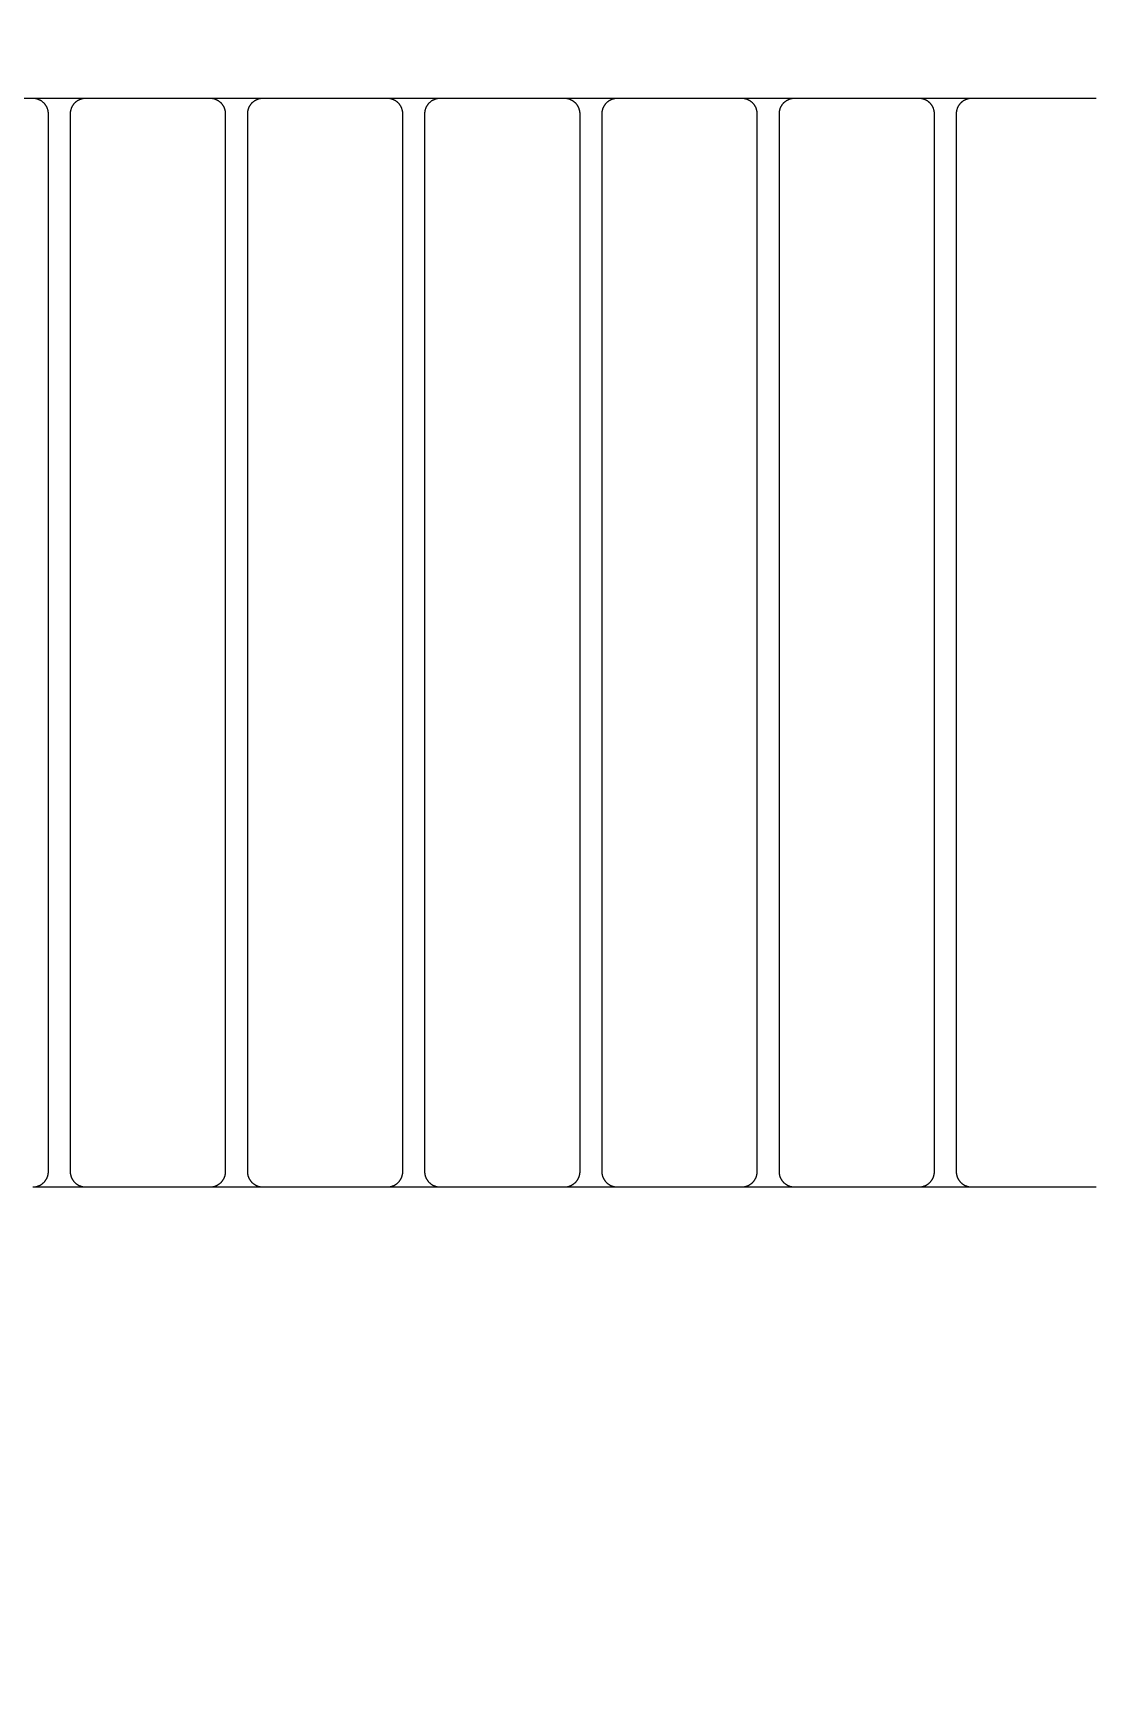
# Model space of a CAD drawing. Header units: millimetres. Extents: x -58335 to 291665, y -66693 to 213307.
# Drawn here: x 156069 to 156411, y -16409 to -15881 of the extents above; entities that cross this region are included whole.
import ezdxf

# ---------------------------------------------------------------- set-up
doc = ezdxf.new("R2010")
doc.units = ezdxf.units.MM
doc.header["$LTSCALE"] = 1000
for name, color, linetype in [('X-SITE$0$-MY-녹지', 254, 'Continuous'), ('X-SITE$0$-MY-시설선', 254, 'Continuous'), ('X-SITE$0$-MY-시설선 wood', 254, 'Continuous')]:
    doc.layers.add(name, color=color, linetype=linetype)
pattern_1 = [(0, (-29382.5, 14650.24), (317.5, 317.5), [158.75, -476.25]), (90, (-29303.13, 14570.87), (-317.5, 317.5), [158.75, -476.25])]

# ---------------------------------------------------------------- blocks, each defined once
blk = doc.blocks.new('X-SITE$0$GPSP-100')
at = {"layer": 'X-SITE$0$-MY-시설선'}
for points in [[(-2325.22, -750), (-2341.78, -750)], [(-2268.22, -750), (-2284.78, -750)], [(-2211.22, -750), (-2227.78, -750)], [(-2154.22, -750), (-2170.78, -750)], [(-2097.22, -750), (-2113.78, -750)], [(-2040.22, -750), (-2056.78, -750)], [(-2341.78, -1100), (-2325.22, -1100)], [(-2284.78, -1100), (-2268.22, -1100)], [(-2227.78, -1100), (-2211.22, -1100)], [(-2170.78, -1100), (-2154.22, -1100)], [(-2113.78, -1100), (-2097.22, -1100)], [(-2056.78, -1100), (-2040.22, -1100)]]:
    blk.add_lwpolyline(points, dxfattribs=at)
at = {"layer": 'X-SITE$0$-MY-시설선 wood'}
for points in [[(-2342, -750), (-2382, -750)], [(-2337, -755), (-2337, -754.89), (-2337, -754.78), (-2337.01, -754.66), (-2337.02, -754.55), (-2337.03, -754.44), (-2337.05, -754.32), (-2337.06, -754.21), (-2337.08, -754.09), (-2337.11, -753.97), (-2337.13, -753.86), (-2337.16, -753.74), (-2337.19, -753.62), (-2337.23, -753.51), (-2337.27, -753.39), (-2337.31, -753.28), (-2337.35, -753.16), (-2337.4, -753.04), (-2337.45, -752.93), (-2337.5, -752.82), (-2337.56, -752.7), (-2337.62, -752.59), (-2337.68, -752.48), (-2337.75, -752.37), (-2337.82, -752.26), (-2337.89, -752.16), (-2337.96, -752.05), (-2338.04, -751.95), (-2338.12, -751.85), (-2338.2, -751.75), (-2338.29, -751.65), (-2338.37, -751.56), (-2338.46, -751.46), (-2338.56, -751.37), (-2338.65, -751.29), (-2338.75, -751.2), (-2338.85, -751.12), (-2338.95, -751.04), (-2339.05, -750.96), (-2339.16, -750.89), (-2339.26, -750.82), (-2339.37, -750.75), (-2339.48, -750.68), (-2339.59, -750.62), (-2339.7, -750.56), (-2339.82, -750.5), (-2339.93, -750.45), (-2340.04, -750.4), (-2340.16, -750.35), (-2340.28, -750.31), (-2340.39, -750.27), (-2340.51, -750.23), (-2340.62, -750.19), (-2340.74, -750.16), (-2340.86, -750.13), (-2340.97, -750.11), (-2341.09, -750.08), (-2341.21, -750.06), (-2341.32, -750.05), (-2341.44, -750.03), (-2341.55, -750.02), (-2341.66, -750.01), (-2341.78, -750), (-2341.89, -750), (-2342, -750)], [(-2325, -750), (-2325.11, -750), (-2325.22, -750), (-2325.34, -750.01), (-2325.45, -750.02), (-2325.56, -750.03), (-2325.68, -750.05), (-2325.79, -750.06), (-2325.91, -750.08), (-2326.03, -750.11), (-2326.14, -750.13), (-2326.26, -750.16), (-2326.38, -750.19), (-2326.49, -750.23), (-2326.61, -750.27), (-2326.72, -750.31), (-2326.84, -750.35), (-2326.96, -750.4), (-2327.07, -750.45), (-2327.18, -750.5), (-2327.3, -750.56), (-2327.41, -750.62), (-2327.52, -750.68), (-2327.63, -750.75), (-2327.74, -750.82), (-2327.84, -750.89), (-2327.95, -750.96), (-2328.05, -751.04), (-2328.15, -751.12), (-2328.25, -751.2), (-2328.35, -751.29), (-2328.44, -751.37), (-2328.54, -751.46), (-2328.63, -751.56), (-2328.71, -751.65), (-2328.8, -751.75), (-2328.88, -751.85), (-2328.96, -751.95), (-2329.04, -752.05), (-2329.11, -752.16), (-2329.18, -752.26), (-2329.25, -752.37), (-2329.32, -752.48), (-2329.38, -752.59), (-2329.44, -752.7), (-2329.5, -752.82), (-2329.55, -752.93), (-2329.6, -753.04), (-2329.65, -753.16), (-2329.69, -753.28), (-2329.73, -753.39), (-2329.77, -753.51), (-2329.81, -753.62), (-2329.84, -753.74), (-2329.87, -753.86), (-2329.89, -753.97), (-2329.92, -754.09), (-2329.94, -754.21), (-2329.95, -754.32), (-2329.97, -754.44), (-2329.98, -754.55), (-2329.99, -754.66), (-2330, -754.78), (-2330, -754.89), (-2330, -755)], [(-2285, -750), (-2325, -750)], [(-2280, -755), (-2280, -754.89), (-2280, -754.78), (-2280.01, -754.66), (-2280.02, -754.55), (-2280.03, -754.44), (-2280.05, -754.32), (-2280.06, -754.21), (-2280.08, -754.09), (-2280.11, -753.97), (-2280.13, -753.86), (-2280.16, -753.74), (-2280.19, -753.62), (-2280.23, -753.51), (-2280.27, -753.39), (-2280.31, -753.28), (-2280.35, -753.16), (-2280.4, -753.04), (-2280.45, -752.93), (-2280.5, -752.82), (-2280.56, -752.7), (-2280.62, -752.59), (-2280.68, -752.48), (-2280.75, -752.37), (-2280.82, -752.26), (-2280.89, -752.16), (-2280.96, -752.05), (-2281.04, -751.95), (-2281.12, -751.85), (-2281.2, -751.75), (-2281.29, -751.65), (-2281.37, -751.56), (-2281.46, -751.46), (-2281.56, -751.37), (-2281.65, -751.29), (-2281.75, -751.2), (-2281.85, -751.12), (-2281.95, -751.04), (-2282.05, -750.96), (-2282.16, -750.89), (-2282.26, -750.82), (-2282.37, -750.75), (-2282.48, -750.68), (-2282.59, -750.62), (-2282.7, -750.56), (-2282.82, -750.5), (-2282.93, -750.45), (-2283.04, -750.4), (-2283.16, -750.35), (-2283.28, -750.31), (-2283.39, -750.27), (-2283.51, -750.23), (-2283.62, -750.19), (-2283.74, -750.16), (-2283.86, -750.13), (-2283.97, -750.11), (-2284.09, -750.08), (-2284.21, -750.06), (-2284.32, -750.05), (-2284.44, -750.03), (-2284.55, -750.02), (-2284.66, -750.01), (-2284.78, -750), (-2284.89, -750), (-2285, -750)], [(-2268, -750), (-2268.11, -750), (-2268.22, -750), (-2268.34, -750.01), (-2268.45, -750.02), (-2268.56, -750.03), (-2268.68, -750.05), (-2268.79, -750.06), (-2268.91, -750.08), (-2269.03, -750.11), (-2269.14, -750.13), (-2269.26, -750.16), (-2269.38, -750.19), (-2269.49, -750.23), (-2269.61, -750.27), (-2269.72, -750.31), (-2269.84, -750.35), (-2269.96, -750.4), (-2270.07, -750.45), (-2270.18, -750.5), (-2270.3, -750.56), (-2270.41, -750.62), (-2270.52, -750.68), (-2270.63, -750.75), (-2270.74, -750.82), (-2270.84, -750.89), (-2270.95, -750.96), (-2271.05, -751.04), (-2271.15, -751.12), (-2271.25, -751.2), (-2271.35, -751.29), (-2271.44, -751.37), (-2271.54, -751.46), (-2271.63, -751.56), (-2271.71, -751.65), (-2271.8, -751.75), (-2271.88, -751.85), (-2271.96, -751.95), (-2272.04, -752.05), (-2272.11, -752.16), (-2272.18, -752.26), (-2272.25, -752.37), (-2272.32, -752.48), (-2272.38, -752.59), (-2272.44, -752.7), (-2272.5, -752.82), (-2272.55, -752.93), (-2272.6, -753.04), (-2272.65, -753.16), (-2272.69, -753.28), (-2272.73, -753.39), (-2272.77, -753.51), (-2272.81, -753.62), (-2272.84, -753.74), (-2272.87, -753.86), (-2272.89, -753.97), (-2272.92, -754.09), (-2272.94, -754.21), (-2272.95, -754.32), (-2272.97, -754.44), (-2272.98, -754.55), (-2272.99, -754.66), (-2273, -754.78), (-2273, -754.89), (-2273, -755)], [(-2228, -750), (-2268, -750)], [(-2223, -755), (-2223, -754.89), (-2223, -754.78), (-2223.01, -754.66), (-2223.02, -754.55), (-2223.03, -754.44), (-2223.05, -754.32), (-2223.06, -754.21), (-2223.08, -754.09), (-2223.11, -753.97), (-2223.13, -753.86), (-2223.16, -753.74), (-2223.19, -753.62), (-2223.23, -753.51), (-2223.27, -753.39), (-2223.31, -753.28), (-2223.35, -753.16), (-2223.4, -753.04), (-2223.45, -752.93), (-2223.5, -752.82), (-2223.56, -752.7), (-2223.62, -752.59), (-2223.68, -752.48), (-2223.75, -752.37), (-2223.82, -752.26), (-2223.89, -752.16), (-2223.96, -752.05), (-2224.04, -751.95), (-2224.12, -751.85), (-2224.2, -751.75), (-2224.29, -751.65), (-2224.37, -751.56), (-2224.46, -751.46), (-2224.56, -751.37), (-2224.65, -751.29), (-2224.75, -751.2), (-2224.85, -751.12), (-2224.95, -751.04), (-2225.05, -750.96), (-2225.16, -750.89), (-2225.26, -750.82), (-2225.37, -750.75), (-2225.48, -750.68), (-2225.59, -750.62), (-2225.7, -750.56), (-2225.82, -750.5), (-2225.93, -750.45), (-2226.04, -750.4), (-2226.16, -750.35), (-2226.28, -750.31), (-2226.39, -750.27), (-2226.51, -750.23), (-2226.62, -750.19), (-2226.74, -750.16), (-2226.86, -750.13), (-2226.97, -750.11), (-2227.09, -750.08), (-2227.21, -750.06), (-2227.32, -750.05), (-2227.44, -750.03), (-2227.55, -750.02), (-2227.66, -750.01), (-2227.78, -750), (-2227.89, -750), (-2228, -750)], [(-2211, -750), (-2211.11, -750), (-2211.22, -750), (-2211.34, -750.01), (-2211.45, -750.02), (-2211.56, -750.03), (-2211.68, -750.05), (-2211.79, -750.06), (-2211.91, -750.08), (-2212.03, -750.11), (-2212.14, -750.13), (-2212.26, -750.16), (-2212.38, -750.19), (-2212.49, -750.23), (-2212.61, -750.27), (-2212.72, -750.31), (-2212.84, -750.35), (-2212.96, -750.4), (-2213.07, -750.45), (-2213.18, -750.5), (-2213.3, -750.56), (-2213.41, -750.62), (-2213.52, -750.68), (-2213.63, -750.75), (-2213.74, -750.82), (-2213.84, -750.89), (-2213.95, -750.96), (-2214.05, -751.04), (-2214.15, -751.12), (-2214.25, -751.2), (-2214.35, -751.29), (-2214.44, -751.37), (-2214.54, -751.46), (-2214.63, -751.56), (-2214.71, -751.65), (-2214.8, -751.75), (-2214.88, -751.85), (-2214.96, -751.95), (-2215.04, -752.05), (-2215.11, -752.16), (-2215.18, -752.26), (-2215.25, -752.37), (-2215.32, -752.48), (-2215.38, -752.59), (-2215.44, -752.7), (-2215.5, -752.82), (-2215.55, -752.93), (-2215.6, -753.04), (-2215.65, -753.16), (-2215.69, -753.28), (-2215.73, -753.39), (-2215.77, -753.51), (-2215.81, -753.62), (-2215.84, -753.74), (-2215.87, -753.86), (-2215.89, -753.97), (-2215.92, -754.09), (-2215.94, -754.21), (-2215.95, -754.32), (-2215.97, -754.44), (-2215.98, -754.55), (-2215.99, -754.66), (-2216, -754.78), (-2216, -754.89), (-2216, -755)], [(-2171, -750), (-2211, -750)], [(-2166, -755), (-2166, -754.89), (-2166, -754.78), (-2166.01, -754.66), (-2166.02, -754.55), (-2166.03, -754.44), (-2166.05, -754.32), (-2166.06, -754.21), (-2166.08, -754.09), (-2166.11, -753.97), (-2166.13, -753.86), (-2166.16, -753.74), (-2166.19, -753.62), (-2166.23, -753.51), (-2166.27, -753.39), (-2166.31, -753.28), (-2166.35, -753.16), (-2166.4, -753.04), (-2166.45, -752.93), (-2166.5, -752.82), (-2166.56, -752.7), (-2166.62, -752.59), (-2166.68, -752.48), (-2166.75, -752.37), (-2166.82, -752.26), (-2166.89, -752.16), (-2166.96, -752.05), (-2167.04, -751.95), (-2167.12, -751.85), (-2167.2, -751.75), (-2167.29, -751.65), (-2167.37, -751.56), (-2167.46, -751.46), (-2167.56, -751.37), (-2167.65, -751.29), (-2167.75, -751.2), (-2167.85, -751.12), (-2167.95, -751.04), (-2168.05, -750.96), (-2168.16, -750.89), (-2168.26, -750.82), (-2168.37, -750.75), (-2168.48, -750.68), (-2168.59, -750.62), (-2168.7, -750.56), (-2168.82, -750.5), (-2168.93, -750.45), (-2169.04, -750.4), (-2169.16, -750.35), (-2169.28, -750.31), (-2169.39, -750.27), (-2169.51, -750.23), (-2169.62, -750.19), (-2169.74, -750.16), (-2169.86, -750.13), (-2169.97, -750.11), (-2170.09, -750.08), (-2170.21, -750.06), (-2170.32, -750.05), (-2170.44, -750.03), (-2170.55, -750.02), (-2170.66, -750.01), (-2170.78, -750), (-2170.89, -750), (-2171, -750)], [(-2154, -750), (-2154.11, -750), (-2154.22, -750), (-2154.34, -750.01), (-2154.45, -750.02), (-2154.56, -750.03), (-2154.68, -750.05), (-2154.79, -750.06), (-2154.91, -750.08), (-2155.03, -750.11), (-2155.14, -750.13), (-2155.26, -750.16), (-2155.38, -750.19), (-2155.49, -750.23), (-2155.61, -750.27), (-2155.72, -750.31), (-2155.84, -750.35), (-2155.96, -750.4), (-2156.07, -750.45), (-2156.18, -750.5), (-2156.3, -750.56), (-2156.41, -750.62), (-2156.52, -750.68), (-2156.63, -750.75), (-2156.74, -750.82), (-2156.84, -750.89), (-2156.95, -750.96), (-2157.05, -751.04), (-2157.15, -751.12), (-2157.25, -751.2), (-2157.35, -751.29), (-2157.44, -751.37), (-2157.54, -751.46), (-2157.63, -751.56), (-2157.71, -751.65), (-2157.8, -751.75), (-2157.88, -751.85), (-2157.96, -751.95), (-2158.04, -752.05), (-2158.11, -752.16), (-2158.18, -752.26), (-2158.25, -752.37), (-2158.32, -752.48), (-2158.38, -752.59), (-2158.44, -752.7), (-2158.5, -752.82), (-2158.55, -752.93), (-2158.6, -753.04), (-2158.65, -753.16), (-2158.69, -753.28), (-2158.73, -753.39), (-2158.77, -753.51), (-2158.81, -753.62), (-2158.84, -753.74), (-2158.87, -753.86), (-2158.89, -753.97), (-2158.92, -754.09), (-2158.94, -754.21), (-2158.95, -754.32), (-2158.97, -754.44), (-2158.98, -754.55), (-2158.99, -754.66), (-2159, -754.78), (-2159, -754.89), (-2159, -755)], [(-2114, -750), (-2154, -750)], [(-2109, -755), (-2109, -754.89), (-2109, -754.78), (-2109.01, -754.66), (-2109.02, -754.55), (-2109.03, -754.44), (-2109.05, -754.32), (-2109.06, -754.21), (-2109.08, -754.09), (-2109.11, -753.97), (-2109.13, -753.86), (-2109.16, -753.74), (-2109.19, -753.62), (-2109.23, -753.51), (-2109.27, -753.39), (-2109.31, -753.28), (-2109.35, -753.16), (-2109.4, -753.04), (-2109.45, -752.93), (-2109.5, -752.82), (-2109.56, -752.7), (-2109.62, -752.59), (-2109.68, -752.48), (-2109.75, -752.37), (-2109.82, -752.26), (-2109.89, -752.16), (-2109.96, -752.05), (-2110.04, -751.95), (-2110.12, -751.85), (-2110.2, -751.75), (-2110.29, -751.65), (-2110.37, -751.56), (-2110.46, -751.46), (-2110.56, -751.37), (-2110.65, -751.29), (-2110.75, -751.2), (-2110.85, -751.12), (-2110.95, -751.04), (-2111.05, -750.96), (-2111.16, -750.89), (-2111.26, -750.82), (-2111.37, -750.75), (-2111.48, -750.68), (-2111.59, -750.62), (-2111.7, -750.56), (-2111.82, -750.5), (-2111.93, -750.45), (-2112.04, -750.4), (-2112.16, -750.35), (-2112.28, -750.31), (-2112.39, -750.27), (-2112.51, -750.23), (-2112.62, -750.19), (-2112.74, -750.16), (-2112.86, -750.13), (-2112.97, -750.11), (-2113.09, -750.08), (-2113.21, -750.06), (-2113.32, -750.05), (-2113.44, -750.03), (-2113.55, -750.02), (-2113.66, -750.01), (-2113.78, -750), (-2113.89, -750), (-2114, -750)], [(-2097, -750), (-2097.11, -750), (-2097.22, -750), (-2097.34, -750.01), (-2097.45, -750.02), (-2097.56, -750.03), (-2097.68, -750.05), (-2097.79, -750.06), (-2097.91, -750.08), (-2098.03, -750.11), (-2098.14, -750.13), (-2098.26, -750.16), (-2098.38, -750.19), (-2098.49, -750.23), (-2098.61, -750.27), (-2098.72, -750.31), (-2098.84, -750.35), (-2098.96, -750.4), (-2099.07, -750.45), (-2099.18, -750.5), (-2099.3, -750.56), (-2099.41, -750.62), (-2099.52, -750.68), (-2099.63, -750.75), (-2099.74, -750.82), (-2099.84, -750.89), (-2099.95, -750.96), (-2100.05, -751.04), (-2100.15, -751.12), (-2100.25, -751.2), (-2100.35, -751.29), (-2100.44, -751.37), (-2100.54, -751.46), (-2100.63, -751.56), (-2100.71, -751.65), (-2100.8, -751.75), (-2100.88, -751.85), (-2100.96, -751.95), (-2101.04, -752.05), (-2101.11, -752.16), (-2101.18, -752.26), (-2101.25, -752.37), (-2101.32, -752.48), (-2101.38, -752.59), (-2101.44, -752.7), (-2101.5, -752.82), (-2101.55, -752.93), (-2101.6, -753.04), (-2101.65, -753.16), (-2101.69, -753.28), (-2101.73, -753.39), (-2101.77, -753.51), (-2101.81, -753.62), (-2101.84, -753.74), (-2101.87, -753.86), (-2101.89, -753.97), (-2101.92, -754.09), (-2101.94, -754.21), (-2101.95, -754.32), (-2101.97, -754.44), (-2101.98, -754.55), (-2101.99, -754.66), (-2102, -754.78), (-2102, -754.89), (-2102, -755)], [(-2057, -750), (-2097, -750)], [(-2052, -755), (-2052, -754.89), (-2052, -754.78), (-2052.01, -754.66), (-2052.02, -754.55), (-2052.03, -754.44), (-2052.05, -754.32), (-2052.06, -754.21), (-2052.08, -754.09), (-2052.11, -753.97), (-2052.13, -753.86), (-2052.16, -753.74), (-2052.19, -753.62), (-2052.23, -753.51), (-2052.27, -753.39), (-2052.31, -753.28), (-2052.35, -753.16), (-2052.4, -753.04), (-2052.45, -752.93), (-2052.5, -752.82), (-2052.56, -752.7), (-2052.62, -752.59), (-2052.68, -752.48), (-2052.75, -752.37), (-2052.82, -752.26), (-2052.89, -752.16), (-2052.96, -752.05), (-2053.04, -751.95), (-2053.12, -751.85), (-2053.2, -751.75), (-2053.29, -751.65), (-2053.37, -751.56), (-2053.46, -751.46), (-2053.56, -751.37), (-2053.65, -751.29), (-2053.75, -751.2), (-2053.85, -751.12), (-2053.95, -751.04), (-2054.05, -750.96), (-2054.16, -750.89), (-2054.26, -750.82), (-2054.37, -750.75), (-2054.48, -750.68), (-2054.59, -750.62), (-2054.7, -750.56), (-2054.82, -750.5), (-2054.93, -750.45), (-2055.04, -750.4), (-2055.16, -750.35), (-2055.28, -750.31), (-2055.39, -750.27), (-2055.51, -750.23), (-2055.62, -750.19), (-2055.74, -750.16), (-2055.86, -750.13), (-2055.97, -750.11), (-2056.09, -750.08), (-2056.21, -750.06), (-2056.32, -750.05), (-2056.44, -750.03), (-2056.55, -750.02), (-2056.66, -750.01), (-2056.78, -750), (-2056.89, -750), (-2057, -750)], [(-2040, -750), (-2040.11, -750), (-2040.22, -750), (-2040.34, -750.01), (-2040.45, -750.02), (-2040.56, -750.03), (-2040.68, -750.05), (-2040.79, -750.06), (-2040.91, -750.08), (-2041.03, -750.11), (-2041.14, -750.13), (-2041.26, -750.16), (-2041.38, -750.19), (-2041.49, -750.23), (-2041.61, -750.27), (-2041.72, -750.31), (-2041.84, -750.35), (-2041.96, -750.4), (-2042.07, -750.45), (-2042.18, -750.5), (-2042.3, -750.56), (-2042.41, -750.62), (-2042.52, -750.68), (-2042.63, -750.75), (-2042.74, -750.82), (-2042.84, -750.89), (-2042.95, -750.96), (-2043.05, -751.04), (-2043.15, -751.12), (-2043.25, -751.2), (-2043.35, -751.29), (-2043.44, -751.37), (-2043.54, -751.46), (-2043.63, -751.56), (-2043.71, -751.65), (-2043.8, -751.75), (-2043.88, -751.85), (-2043.96, -751.95), (-2044.04, -752.05), (-2044.11, -752.16), (-2044.18, -752.26), (-2044.25, -752.37), (-2044.32, -752.48), (-2044.38, -752.59), (-2044.44, -752.7), (-2044.5, -752.82), (-2044.55, -752.93), (-2044.6, -753.04), (-2044.65, -753.16), (-2044.69, -753.28), (-2044.73, -753.39), (-2044.77, -753.51), (-2044.81, -753.62), (-2044.84, -753.74), (-2044.87, -753.86), (-2044.89, -753.97), (-2044.92, -754.09), (-2044.94, -754.21), (-2044.95, -754.32), (-2044.97, -754.44), (-2044.98, -754.55), (-2044.99, -754.66), (-2045, -754.78), (-2045, -754.89), (-2045, -755)], [(-2000, -750), (-2040, -750)], [(-2337, -1095), (-2337, -755)], [(-2330, -755), (-2330, -1095)], [(-2280, -1095), (-2280, -755)], [(-2273, -755), (-2273, -1095)], [(-2223, -1095), (-2223, -755)], [(-2216, -755), (-2216, -1095)], [(-2166, -1095), (-2166, -755)], [(-2159, -755), (-2159, -1095)], [(-2109, -1095), (-2109, -755)], [(-2102, -755), (-2102, -1095)], [(-2052, -1095), (-2052, -755)], [(-2045, -755), (-2045, -1095)], [(-2342, -1100), (-2341.89, -1100), (-2341.78, -1100), (-2341.66, -1099.99), (-2341.55, -1099.98), (-2341.44, -1099.97), (-2341.32, -1099.95), (-2341.21, -1099.94), (-2341.09, -1099.92), (-2340.97, -1099.89), (-2340.86, -1099.87), (-2340.74, -1099.84), (-2340.62, -1099.81), (-2340.51, -1099.77), (-2340.39, -1099.73), (-2340.28, -1099.69), (-2340.16, -1099.65), (-2340.04, -1099.6), (-2339.93, -1099.55), (-2339.82, -1099.5), (-2339.7, -1099.44), (-2339.59, -1099.38), (-2339.48, -1099.32), (-2339.37, -1099.25), (-2339.26, -1099.19), (-2339.16, -1099.11), (-2339.05, -1099.04), (-2338.95, -1098.96), (-2338.85, -1098.88), (-2338.75, -1098.8), (-2338.65, -1098.71), (-2338.56, -1098.63), (-2338.46, -1098.54), (-2338.37, -1098.44), (-2338.29, -1098.35), (-2338.2, -1098.25), (-2338.12, -1098.15), (-2338.04, -1098.05), (-2337.96, -1097.95), (-2337.89, -1097.84), (-2337.82, -1097.74), (-2337.75, -1097.63), (-2337.68, -1097.52), (-2337.62, -1097.41), (-2337.56, -1097.3), (-2337.5, -1097.18), (-2337.45, -1097.07), (-2337.4, -1096.96), (-2337.35, -1096.84), (-2337.31, -1096.72), (-2337.27, -1096.61), (-2337.23, -1096.49), (-2337.19, -1096.38), (-2337.16, -1096.26), (-2337.13, -1096.14), (-2337.11, -1096.03), (-2337.08, -1095.91), (-2337.06, -1095.79), (-2337.05, -1095.68), (-2337.03, -1095.56), (-2337.02, -1095.45), (-2337.01, -1095.34), (-2337, -1095.22), (-2337, -1095.11), (-2337, -1095)], [(-2330, -1095), (-2330, -1095.11), (-2330, -1095.22), (-2329.99, -1095.34), (-2329.98, -1095.45), (-2329.97, -1095.56), (-2329.95, -1095.68), (-2329.94, -1095.79), (-2329.92, -1095.91), (-2329.89, -1096.03), (-2329.87, -1096.14), (-2329.84, -1096.26), (-2329.81, -1096.38), (-2329.77, -1096.49), (-2329.73, -1096.61), (-2329.69, -1096.72), (-2329.65, -1096.84), (-2329.6, -1096.96), (-2329.55, -1097.07), (-2329.5, -1097.18), (-2329.44, -1097.3), (-2329.38, -1097.41), (-2329.32, -1097.52), (-2329.25, -1097.63), (-2329.18, -1097.74), (-2329.11, -1097.84), (-2329.04, -1097.95), (-2328.96, -1098.05), (-2328.88, -1098.15), (-2328.8, -1098.25), (-2328.71, -1098.35), (-2328.63, -1098.44), (-2328.54, -1098.54), (-2328.44, -1098.63), (-2328.35, -1098.71), (-2328.25, -1098.8), (-2328.15, -1098.88), (-2328.05, -1098.96), (-2327.95, -1099.04), (-2327.84, -1099.11), (-2327.74, -1099.19), (-2327.63, -1099.25), (-2327.52, -1099.32), (-2327.41, -1099.38), (-2327.3, -1099.44), (-2327.18, -1099.5), (-2327.07, -1099.55), (-2326.96, -1099.6), (-2326.84, -1099.65), (-2326.72, -1099.69), (-2326.61, -1099.73), (-2326.49, -1099.77), (-2326.38, -1099.81), (-2326.26, -1099.84), (-2326.14, -1099.87), (-2326.03, -1099.89), (-2325.91, -1099.92), (-2325.79, -1099.94), (-2325.68, -1099.95), (-2325.56, -1099.97), (-2325.45, -1099.98), (-2325.34, -1099.99), (-2325.22, -1100), (-2325.11, -1100), (-2325, -1100)], [(-2285, -1100), (-2284.89, -1100), (-2284.78, -1100), (-2284.66, -1099.99), (-2284.55, -1099.98), (-2284.44, -1099.97), (-2284.32, -1099.95), (-2284.21, -1099.94), (-2284.09, -1099.92), (-2283.97, -1099.89), (-2283.86, -1099.87), (-2283.74, -1099.84), (-2283.62, -1099.81), (-2283.51, -1099.77), (-2283.39, -1099.73), (-2283.28, -1099.69), (-2283.16, -1099.65), (-2283.04, -1099.6), (-2282.93, -1099.55), (-2282.82, -1099.5), (-2282.7, -1099.44), (-2282.59, -1099.38), (-2282.48, -1099.32), (-2282.37, -1099.25), (-2282.26, -1099.19), (-2282.16, -1099.11), (-2282.05, -1099.04), (-2281.95, -1098.96), (-2281.85, -1098.88), (-2281.75, -1098.8), (-2281.65, -1098.71), (-2281.56, -1098.63), (-2281.46, -1098.54), (-2281.37, -1098.44), (-2281.29, -1098.35), (-2281.2, -1098.25), (-2281.12, -1098.15), (-2281.04, -1098.05), (-2280.96, -1097.95), (-2280.89, -1097.84), (-2280.82, -1097.74), (-2280.75, -1097.63), (-2280.68, -1097.52), (-2280.62, -1097.41), (-2280.56, -1097.3), (-2280.5, -1097.18), (-2280.45, -1097.07), (-2280.4, -1096.96), (-2280.35, -1096.84), (-2280.31, -1096.72), (-2280.27, -1096.61), (-2280.23, -1096.49), (-2280.19, -1096.38), (-2280.16, -1096.26), (-2280.13, -1096.14), (-2280.11, -1096.03), (-2280.08, -1095.91), (-2280.06, -1095.79), (-2280.05, -1095.68), (-2280.03, -1095.56), (-2280.02, -1095.45), (-2280.01, -1095.34), (-2280, -1095.22), (-2280, -1095.11), (-2280, -1095)], [(-2273, -1095), (-2273, -1095.11), (-2273, -1095.22), (-2272.99, -1095.34), (-2272.98, -1095.45), (-2272.97, -1095.56), (-2272.95, -1095.68), (-2272.94, -1095.79), (-2272.92, -1095.91), (-2272.89, -1096.03), (-2272.87, -1096.14), (-2272.84, -1096.26), (-2272.81, -1096.38), (-2272.77, -1096.49), (-2272.73, -1096.61), (-2272.69, -1096.72), (-2272.65, -1096.84), (-2272.6, -1096.96), (-2272.55, -1097.07), (-2272.5, -1097.18), (-2272.44, -1097.3), (-2272.38, -1097.41), (-2272.32, -1097.52), (-2272.25, -1097.63), (-2272.18, -1097.74), (-2272.11, -1097.84), (-2272.04, -1097.95), (-2271.96, -1098.05), (-2271.88, -1098.15), (-2271.8, -1098.25), (-2271.71, -1098.35), (-2271.63, -1098.44), (-2271.54, -1098.54), (-2271.44, -1098.63), (-2271.35, -1098.71), (-2271.25, -1098.8), (-2271.15, -1098.88), (-2271.05, -1098.96), (-2270.95, -1099.04), (-2270.84, -1099.11), (-2270.74, -1099.19), (-2270.63, -1099.25), (-2270.52, -1099.32), (-2270.41, -1099.38), (-2270.3, -1099.44), (-2270.18, -1099.5), (-2270.07, -1099.55), (-2269.96, -1099.6), (-2269.84, -1099.65), (-2269.72, -1099.69), (-2269.61, -1099.73), (-2269.49, -1099.77), (-2269.38, -1099.81), (-2269.26, -1099.84), (-2269.14, -1099.87), (-2269.03, -1099.89), (-2268.91, -1099.92), (-2268.79, -1099.94), (-2268.68, -1099.95), (-2268.56, -1099.97), (-2268.45, -1099.98), (-2268.34, -1099.99), (-2268.22, -1100), (-2268.11, -1100), (-2268, -1100)], [(-2228, -1100), (-2227.89, -1100), (-2227.78, -1100), (-2227.66, -1099.99), (-2227.55, -1099.98), (-2227.44, -1099.97), (-2227.32, -1099.95), (-2227.21, -1099.94), (-2227.09, -1099.92), (-2226.97, -1099.89), (-2226.86, -1099.87), (-2226.74, -1099.84), (-2226.62, -1099.81), (-2226.51, -1099.77), (-2226.39, -1099.73), (-2226.28, -1099.69), (-2226.16, -1099.65), (-2226.04, -1099.6), (-2225.93, -1099.55), (-2225.82, -1099.5), (-2225.7, -1099.44), (-2225.59, -1099.38), (-2225.48, -1099.32), (-2225.37, -1099.25), (-2225.26, -1099.19), (-2225.16, -1099.11), (-2225.05, -1099.04), (-2224.95, -1098.96), (-2224.85, -1098.88), (-2224.75, -1098.8), (-2224.65, -1098.71), (-2224.56, -1098.63), (-2224.46, -1098.54), (-2224.37, -1098.44), (-2224.29, -1098.35), (-2224.2, -1098.25), (-2224.12, -1098.15), (-2224.04, -1098.05), (-2223.96, -1097.95), (-2223.89, -1097.84), (-2223.82, -1097.74), (-2223.75, -1097.63), (-2223.68, -1097.52), (-2223.62, -1097.41), (-2223.56, -1097.3), (-2223.5, -1097.18), (-2223.45, -1097.07), (-2223.4, -1096.96), (-2223.35, -1096.84), (-2223.31, -1096.72), (-2223.27, -1096.61), (-2223.23, -1096.49), (-2223.19, -1096.38), (-2223.16, -1096.26), (-2223.13, -1096.14), (-2223.11, -1096.03), (-2223.08, -1095.91), (-2223.06, -1095.79), (-2223.05, -1095.68), (-2223.03, -1095.56), (-2223.02, -1095.45), (-2223.01, -1095.34), (-2223, -1095.22), (-2223, -1095.11), (-2223, -1095)], [(-2216, -1095), (-2216, -1095.11), (-2216, -1095.22), (-2215.99, -1095.34), (-2215.98, -1095.45), (-2215.97, -1095.56), (-2215.95, -1095.68), (-2215.94, -1095.79), (-2215.92, -1095.91), (-2215.89, -1096.03), (-2215.87, -1096.14), (-2215.84, -1096.26), (-2215.81, -1096.38), (-2215.77, -1096.49), (-2215.73, -1096.61), (-2215.69, -1096.72), (-2215.65, -1096.84), (-2215.6, -1096.96), (-2215.55, -1097.07), (-2215.5, -1097.18), (-2215.44, -1097.3), (-2215.38, -1097.41), (-2215.32, -1097.52), (-2215.25, -1097.63), (-2215.18, -1097.74), (-2215.11, -1097.84), (-2215.04, -1097.95), (-2214.96, -1098.05), (-2214.88, -1098.15), (-2214.8, -1098.25), (-2214.71, -1098.35), (-2214.63, -1098.44), (-2214.54, -1098.54), (-2214.44, -1098.63), (-2214.35, -1098.71), (-2214.25, -1098.8), (-2214.15, -1098.88), (-2214.05, -1098.96), (-2213.95, -1099.04), (-2213.84, -1099.11), (-2213.74, -1099.19), (-2213.63, -1099.25), (-2213.52, -1099.32), (-2213.41, -1099.38), (-2213.3, -1099.44), (-2213.18, -1099.5), (-2213.07, -1099.55), (-2212.96, -1099.6), (-2212.84, -1099.65), (-2212.72, -1099.69), (-2212.61, -1099.73), (-2212.49, -1099.77), (-2212.38, -1099.81), (-2212.26, -1099.84), (-2212.14, -1099.87), (-2212.03, -1099.89), (-2211.91, -1099.92), (-2211.79, -1099.94), (-2211.68, -1099.95), (-2211.56, -1099.97), (-2211.45, -1099.98), (-2211.34, -1099.99), (-2211.22, -1100), (-2211.11, -1100), (-2211, -1100)], [(-2171, -1100), (-2170.89, -1100), (-2170.78, -1100), (-2170.66, -1099.99), (-2170.55, -1099.98), (-2170.44, -1099.97), (-2170.32, -1099.95), (-2170.21, -1099.94), (-2170.09, -1099.92), (-2169.97, -1099.89), (-2169.86, -1099.87), (-2169.74, -1099.84), (-2169.62, -1099.81), (-2169.51, -1099.77), (-2169.39, -1099.73), (-2169.28, -1099.69), (-2169.16, -1099.65), (-2169.04, -1099.6), (-2168.93, -1099.55), (-2168.82, -1099.5), (-2168.7, -1099.44), (-2168.59, -1099.38), (-2168.48, -1099.32), (-2168.37, -1099.25), (-2168.26, -1099.19), (-2168.16, -1099.11), (-2168.05, -1099.04), (-2167.95, -1098.96), (-2167.85, -1098.88), (-2167.75, -1098.8), (-2167.65, -1098.71), (-2167.56, -1098.63), (-2167.46, -1098.54), (-2167.37, -1098.44), (-2167.29, -1098.35), (-2167.2, -1098.25), (-2167.12, -1098.15), (-2167.04, -1098.05), (-2166.96, -1097.95), (-2166.89, -1097.84), (-2166.82, -1097.74), (-2166.75, -1097.63), (-2166.68, -1097.52), (-2166.62, -1097.41), (-2166.56, -1097.3), (-2166.5, -1097.18), (-2166.45, -1097.07), (-2166.4, -1096.96), (-2166.35, -1096.84), (-2166.31, -1096.72), (-2166.27, -1096.61), (-2166.23, -1096.49), (-2166.19, -1096.38), (-2166.16, -1096.26), (-2166.13, -1096.14), (-2166.11, -1096.03), (-2166.08, -1095.91), (-2166.06, -1095.79), (-2166.05, -1095.68), (-2166.03, -1095.56), (-2166.02, -1095.45), (-2166.01, -1095.34), (-2166, -1095.22), (-2166, -1095.11), (-2166, -1095)], [(-2159, -1095), (-2159, -1095.11), (-2159, -1095.22), (-2158.99, -1095.34), (-2158.98, -1095.45), (-2158.97, -1095.56), (-2158.95, -1095.68), (-2158.94, -1095.79), (-2158.92, -1095.91), (-2158.89, -1096.03), (-2158.87, -1096.14), (-2158.84, -1096.26), (-2158.81, -1096.38), (-2158.77, -1096.49), (-2158.73, -1096.61), (-2158.69, -1096.72), (-2158.65, -1096.84), (-2158.6, -1096.96), (-2158.55, -1097.07), (-2158.5, -1097.18), (-2158.44, -1097.3), (-2158.38, -1097.41), (-2158.32, -1097.52), (-2158.25, -1097.63), (-2158.18, -1097.74), (-2158.11, -1097.84), (-2158.04, -1097.95), (-2157.96, -1098.05), (-2157.88, -1098.15), (-2157.8, -1098.25), (-2157.71, -1098.35), (-2157.63, -1098.44), (-2157.54, -1098.54), (-2157.44, -1098.63), (-2157.35, -1098.71), (-2157.25, -1098.8), (-2157.15, -1098.88), (-2157.05, -1098.96), (-2156.95, -1099.04), (-2156.84, -1099.11), (-2156.74, -1099.19), (-2156.63, -1099.25), (-2156.52, -1099.32), (-2156.41, -1099.38), (-2156.3, -1099.44), (-2156.18, -1099.5), (-2156.07, -1099.55), (-2155.96, -1099.6), (-2155.84, -1099.65), (-2155.72, -1099.69), (-2155.61, -1099.73), (-2155.49, -1099.77), (-2155.38, -1099.81), (-2155.26, -1099.84), (-2155.14, -1099.87), (-2155.03, -1099.89), (-2154.91, -1099.92), (-2154.79, -1099.94), (-2154.68, -1099.95), (-2154.56, -1099.97), (-2154.45, -1099.98), (-2154.34, -1099.99), (-2154.22, -1100), (-2154.11, -1100), (-2154, -1100)], [(-2114, -1100), (-2113.89, -1100), (-2113.78, -1100), (-2113.66, -1099.99), (-2113.55, -1099.98), (-2113.44, -1099.97), (-2113.32, -1099.95), (-2113.21, -1099.94), (-2113.09, -1099.92), (-2112.97, -1099.89), (-2112.86, -1099.87), (-2112.74, -1099.84), (-2112.62, -1099.81), (-2112.51, -1099.77), (-2112.39, -1099.73), (-2112.28, -1099.69), (-2112.16, -1099.65), (-2112.04, -1099.6), (-2111.93, -1099.55), (-2111.82, -1099.5), (-2111.7, -1099.44), (-2111.59, -1099.38), (-2111.48, -1099.32), (-2111.37, -1099.25), (-2111.26, -1099.19), (-2111.16, -1099.11), (-2111.05, -1099.04), (-2110.95, -1098.96), (-2110.85, -1098.88), (-2110.75, -1098.8), (-2110.65, -1098.71), (-2110.56, -1098.63), (-2110.46, -1098.54), (-2110.37, -1098.44), (-2110.29, -1098.35), (-2110.2, -1098.25), (-2110.12, -1098.15), (-2110.04, -1098.05), (-2109.96, -1097.95), (-2109.89, -1097.84), (-2109.82, -1097.74), (-2109.75, -1097.63), (-2109.68, -1097.52), (-2109.62, -1097.41), (-2109.56, -1097.3), (-2109.5, -1097.18), (-2109.45, -1097.07), (-2109.4, -1096.96), (-2109.35, -1096.84), (-2109.31, -1096.72), (-2109.27, -1096.61), (-2109.23, -1096.49), (-2109.19, -1096.38), (-2109.16, -1096.26), (-2109.13, -1096.14), (-2109.11, -1096.03), (-2109.08, -1095.91), (-2109.06, -1095.79), (-2109.05, -1095.68), (-2109.03, -1095.56), (-2109.02, -1095.45), (-2109.01, -1095.34), (-2109, -1095.22), (-2109, -1095.11), (-2109, -1095)], [(-2102, -1095), (-2102, -1095.11), (-2102, -1095.22), (-2101.99, -1095.34), (-2101.98, -1095.45), (-2101.97, -1095.56), (-2101.95, -1095.68), (-2101.94, -1095.79), (-2101.92, -1095.91), (-2101.89, -1096.03), (-2101.87, -1096.14), (-2101.84, -1096.26), (-2101.81, -1096.38), (-2101.77, -1096.49), (-2101.73, -1096.61), (-2101.69, -1096.72), (-2101.65, -1096.84), (-2101.6, -1096.96), (-2101.55, -1097.07), (-2101.5, -1097.18), (-2101.44, -1097.3), (-2101.38, -1097.41), (-2101.32, -1097.52), (-2101.25, -1097.63), (-2101.18, -1097.74), (-2101.11, -1097.84), (-2101.04, -1097.95), (-2100.96, -1098.05), (-2100.88, -1098.15), (-2100.8, -1098.25), (-2100.71, -1098.35), (-2100.63, -1098.44), (-2100.54, -1098.54), (-2100.44, -1098.63), (-2100.35, -1098.71), (-2100.25, -1098.8), (-2100.15, -1098.88), (-2100.05, -1098.96), (-2099.95, -1099.04), (-2099.84, -1099.11), (-2099.74, -1099.19), (-2099.63, -1099.25), (-2099.52, -1099.32), (-2099.41, -1099.38), (-2099.3, -1099.44), (-2099.18, -1099.5), (-2099.07, -1099.55), (-2098.96, -1099.6), (-2098.84, -1099.65), (-2098.72, -1099.69), (-2098.61, -1099.73), (-2098.49, -1099.77), (-2098.38, -1099.81), (-2098.26, -1099.84), (-2098.14, -1099.87), (-2098.03, -1099.89), (-2097.91, -1099.92), (-2097.79, -1099.94), (-2097.68, -1099.95), (-2097.56, -1099.97), (-2097.45, -1099.98), (-2097.34, -1099.99), (-2097.22, -1100), (-2097.11, -1100), (-2097, -1100)], [(-2057, -1100), (-2056.89, -1100), (-2056.78, -1100), (-2056.66, -1099.99), (-2056.55, -1099.98), (-2056.44, -1099.97), (-2056.32, -1099.95), (-2056.21, -1099.94), (-2056.09, -1099.92), (-2055.97, -1099.89), (-2055.86, -1099.87), (-2055.74, -1099.84), (-2055.62, -1099.81), (-2055.51, -1099.77), (-2055.39, -1099.73), (-2055.28, -1099.69), (-2055.16, -1099.65), (-2055.04, -1099.6), (-2054.93, -1099.55), (-2054.82, -1099.5), (-2054.7, -1099.44), (-2054.59, -1099.38), (-2054.48, -1099.32), (-2054.37, -1099.25), (-2054.26, -1099.19), (-2054.16, -1099.11), (-2054.05, -1099.04), (-2053.95, -1098.96), (-2053.85, -1098.88), (-2053.75, -1098.8), (-2053.65, -1098.71), (-2053.56, -1098.63), (-2053.46, -1098.54), (-2053.37, -1098.44), (-2053.29, -1098.35), (-2053.2, -1098.25), (-2053.12, -1098.15), (-2053.04, -1098.05), (-2052.96, -1097.95), (-2052.89, -1097.84), (-2052.82, -1097.74), (-2052.75, -1097.63), (-2052.68, -1097.52), (-2052.62, -1097.41), (-2052.56, -1097.3), (-2052.5, -1097.18), (-2052.45, -1097.07), (-2052.4, -1096.96), (-2052.35, -1096.84), (-2052.31, -1096.72), (-2052.27, -1096.61), (-2052.23, -1096.49), (-2052.19, -1096.38), (-2052.16, -1096.26), (-2052.13, -1096.14), (-2052.11, -1096.03), (-2052.08, -1095.91), (-2052.06, -1095.79), (-2052.05, -1095.68), (-2052.03, -1095.56), (-2052.02, -1095.45), (-2052.01, -1095.34), (-2052, -1095.22), (-2052, -1095.11), (-2052, -1095)], [(-2045, -1095), (-2045, -1095.11), (-2045, -1095.22), (-2044.99, -1095.34), (-2044.98, -1095.45), (-2044.97, -1095.56), (-2044.95, -1095.68), (-2044.94, -1095.79), (-2044.92, -1095.91), (-2044.89, -1096.03), (-2044.87, -1096.14), (-2044.84, -1096.26), (-2044.81, -1096.38), (-2044.77, -1096.49), (-2044.73, -1096.61), (-2044.69, -1096.72), (-2044.65, -1096.84), (-2044.6, -1096.96), (-2044.55, -1097.07), (-2044.5, -1097.18), (-2044.44, -1097.3), (-2044.38, -1097.41), (-2044.32, -1097.52), (-2044.25, -1097.63), (-2044.18, -1097.74), (-2044.11, -1097.84), (-2044.04, -1097.95), (-2043.96, -1098.05), (-2043.88, -1098.15), (-2043.8, -1098.25), (-2043.71, -1098.35), (-2043.63, -1098.44), (-2043.54, -1098.54), (-2043.44, -1098.63), (-2043.35, -1098.71), (-2043.25, -1098.8), (-2043.15, -1098.88), (-2043.05, -1098.96), (-2042.95, -1099.04), (-2042.84, -1099.11), (-2042.74, -1099.19), (-2042.63, -1099.25), (-2042.52, -1099.32), (-2042.41, -1099.38), (-2042.3, -1099.44), (-2042.18, -1099.5), (-2042.07, -1099.55), (-2041.96, -1099.6), (-2041.84, -1099.65), (-2041.72, -1099.69), (-2041.61, -1099.73), (-2041.49, -1099.77), (-2041.38, -1099.81), (-2041.26, -1099.84), (-2041.14, -1099.87), (-2041.03, -1099.89), (-2040.91, -1099.92), (-2040.79, -1099.94), (-2040.68, -1099.95), (-2040.56, -1099.97), (-2040.45, -1099.98), (-2040.34, -1099.99), (-2040.22, -1100), (-2040.11, -1100), (-2040, -1100)], [(-2325, -1100), (-2285, -1100)], [(-2268, -1100), (-2228, -1100)], [(-2211, -1100), (-2171, -1100)], [(-2154, -1100), (-2114, -1100)], [(-2097, -1100), (-2057, -1100)], [(-2040, -1100), (-2000, -1100)]]:
    blk.add_lwpolyline(points, dxfattribs=at)
blk = doc.blocks.new('X-SITE$0$240910_L-1F')
at = {"layer": 'X-SITE$0$-MY-녹지'}
h = blk.add_hatch(dxfattribs=at)
h.set_pattern_fill('CROSS', color=256, scale=50, style=2)
h.set_pattern_definition(pattern_1)
edge = h.paths.add_edge_path()
edge.add_line((167850, -2045.25), (167850, 3516.56))
edge.add_arc((169000, 3516.56), 1150, 135, 180, ccw=False)
edge.add_line((168186.83, 4329.73), (170751.04, 6893.95))
edge.add_arc((170150, 7494.99), 850, 315, 360)
edge.add_line((171000, 7494.99), (171000, 10430.77))
edge.add_arc((170650, 10430.77), 350, 0, 90)
edge.add_line((170650, 10780.77), (169000, 10780.77))
edge.add_line((169000, 10780.77), (169000, 15580.77))
edge.add_line((169000, 15580.77), (171150, 15580.77))
edge.add_arc((171150, 15930.77), 350, 270, 360)
edge.add_line((171500, 15930.77), (171500, 18665.51))
edge.add_line((171500, 18665.51), (172500, 19665.51))
edge.add_line((172500, 19665.51), (172500, 33574.84))
edge.add_arc((171500, 32018.4), 1850, 57.27956, 90)
edge.add_line((171500, 33868.4), (163650, 33868.4))
edge.add_line((163650, 33868.4), (163650, -2251.6))
edge.add_line((163650, -2251.6), (118350, -2251.6))
edge.add_line((118350, -2251.6), (118350, 24610.81))
edge.add_arc((118000, 24610.81), 350, 0, 134.5656)
edge.add_line((117754.4, 24860.17), (112674.6, 19856.82))
edge.add_arc((113271.07, 19251.24), 850, 134.56562, 180)
edge.add_line((112421.07, 19251.24), (112421.07, -3601.59))
edge.add_arc((113271.07, -3601.59), 850, 180, 270)
edge.add_line((113271.07, -4451.59), (115271.08, -4451.59))
edge.add_line((115271.08, -4451.59), (117627.53, -6101.59))
edge.add_line((117627.53, -6101.59), (164145.73, -6101.6))
edge.add_line((164145.73, -6101.6), (167601.04, -2646.29))
edge.add_arc((167000, -2045.25), 850, 314.99999, 360)
h = blk.add_hatch(dxfattribs=at)
h.set_pattern_fill('CROSS', color=256, scale=50, style=2)
h.set_pattern_definition(pattern_1)
edge = h.paths.add_edge_path()
edge.add_line((167850, -2045.25), (167850, 3516.56))
edge.add_arc((169000, 3516.56), 1150, 135, 180, ccw=False)
edge.add_line((168186.83, 4329.73), (170751.04, 6893.95))
edge.add_arc((170150, 7494.99), 850, 315, 360)
edge.add_line((171000, 7494.99), (171000, 10430.77))
edge.add_arc((170650, 10430.77), 350, 0, 90)
edge.add_line((170650, 10780.77), (169000, 10780.77))
edge.add_line((169000, 10780.77), (169000, 15580.77))
edge.add_line((169000, 15580.77), (171150, 15580.77))
edge.add_arc((171150, 15930.77), 350, 270, 360)
edge.add_line((171500, 15930.77), (171500, 18665.51))
edge.add_line((171500, 18665.51), (172500, 19665.51))
edge.add_line((172500, 19665.51), (172500, 33574.84))
edge.add_arc((171500, 32018.4), 1850, 57.27956, 90)
edge.add_line((171500, 33868.4), (163650, 33868.4))
edge.add_line((163650, 33868.4), (163650, -2251.6))
edge.add_line((163650, -2251.6), (118350, -2251.6))
edge.add_line((118350, -2251.6), (118350, 24610.81))
edge.add_arc((118000, 24610.81), 350, 0, 134.5656)
edge.add_line((117754.4, 24860.17), (112674.6, 19856.82))
edge.add_arc((113271.07, 19251.24), 850, 134.56562, 180)
edge.add_line((112421.07, 19251.24), (112421.07, -3601.59))
edge.add_arc((113271.07, -3601.59), 850, 180, 270)
edge.add_line((113271.07, -4451.59), (115271.08, -4451.59))
edge.add_line((115271.08, -4451.59), (117627.53, -6101.59))
edge.add_line((117627.53, -6101.59), (164145.73, -6101.6))
edge.add_line((164145.73, -6101.6), (167601.04, -2646.29))
edge.add_arc((167000, -2045.25), 850, 314.99999, 360)
at = {"layer": 'X-SITE$0$-MY-시설선'}
blk.add_blockref('X-SITE$0$GPSP-100', (129028.1, -501.6), dxfattribs=at)
blk.add_blockref('X-SITE$0$GPSP-100', (129028.1, -501.6), dxfattribs=at)

msp = doc.modelspace()

# ---------------------------------------------------------------- block references
msp.add_blockref('X-SITE$0$240910_L-1F', (29382.5, -14650.24))

doc.saveas('drawing.dxf')
